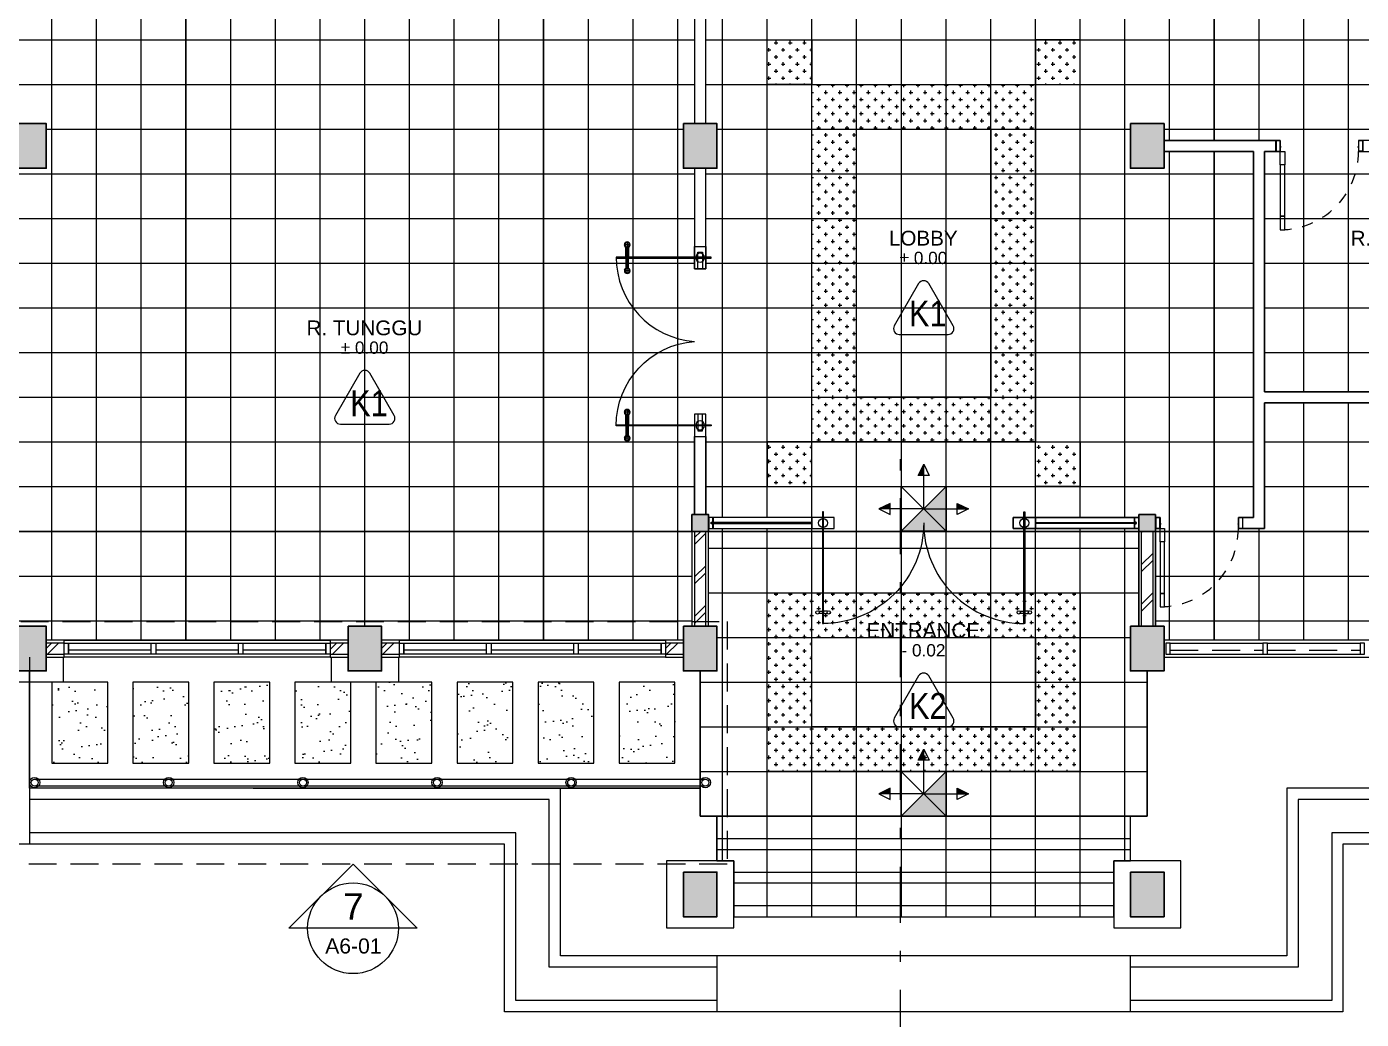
# Model space of a CAD drawing. Header units: millimetres. Extents: x -11 to 1625, y -267 to 180.
# Drawn here: x 1003.34 to 1015.28, y 128.69 to 137.58 of the extents above; entities that cross this region are included whole.
import ezdxf
from ezdxf.enums import TextEntityAlignment as Align

# ---------------------------------------------------------------- set-up
doc = ezdxf.new("R2010")
doc.units = ezdxf.units.MM
for name, pattern in [('DASHDOT', [1, 0.5, -0.25, 0, -0.25]), ('DASHED2', [0.375, 0.25, -0.125]), ('HIDDEN', [0.375, 0.25, -0.125])]:
    doc.linetypes.add(name, pattern=pattern)
for name, color, linetype, lineweight in [('ars', 11, 'Continuous', 5), ('ARS DIN', 31, 'Continuous', 5), ('dinding', 5, 'Continuous', 15), ('keramik', 73, 'Continuous', 5), ('KOLOM', 1, 'Continuous', 30), ('kus', 63, 'Continuous', 15), ('lan', 7, 'Continuous', 15), ('not', 7, 'Continuous', 20), ('PARTISI', 190, 'Continuous', 9), ('sol kol', 8, 'Continuous', 0), ('START POINT', 8, 'Continuous', 9), ('TEXT KETERANGAN', 7, 'Continuous', 9)]:
    doc.layers.add(name, color=color, linetype=linetype, lineweight=lineweight)
doc.layers.add('BESI', color=10, linetype='Continuous')
doc.styles.add('ISO', font='arial.ttf', dxfattribs={"width": 0.85})
doc.styles.add('S', font='SIMPLEX', dxfattribs={"width": 1.1})
doc.styles.get("Standard").update_dxf_attribs({"font": 'ARIALUNI.TTF'})
pattern_1 = [(45, (-0.5, 3e-14), (-0.176777, 0.176777), []), (45, (-0.4375, 3e-14), (-0.176777, 0.176777), [])]

# ---------------------------------------------------------------- blocks, each defined once
blk = doc.blocks.new('NOTASI RUANG')
at = {"layer": 'not'}
for height, p in [(0.26, (-0.011, 0.3)), (0.175, (-0.009, -0.017))]:
    blk.add_attdef('RUANG', text='', height=height, dxfattribs=at).set_placement(p, align=Align.MIDDLE_CENTER)
blk = doc.blocks.new('K1')
at = {"layer": 'KOLOM'}
blk.add_lwpolyline([(0.2, 0.15), (-0.2, 0.15), (-0.2, -0.15), (0.2, -0.15), (0.2, 0.15)], dxfattribs=at)
blk = doc.blocks.new('P 70')
at = {"linetype": 'HIDDEN', "ltscale": 0.3}
blk.add_lwpolyline([(-0.74, 0.1, -0.414214), (-0.04, 0.8, -1.303225)], format="xyb", dxfattribs=at)
for points in [[(-0.04, 0.8), (-0.08, 0.8), (-0.08, 0.68), (-0.04, 0.68)], [(-0.04, 0.68), (-0.08, 0.68), (-0.08, 0.22), (-0.04, 0.22)], [(-0.04, 0.1), (-0.08, 0.1), (-0.08, 0.22), (-0.04, 0.22)], [(-0.735, 0.06), (-0.74, 0.06), (-0.74, 0.061), (-0.74, 0.1), (-0.78, 0.1), (-0.78, 0), (-0.74, 0), (-0.74, 0.056), (-0.735, 0.058)], [(-0.742, 0.002), (-0.778, 0.002), (-0.778, 0.098), (-0.742, 0.098)], [(-0.045, 0.06), (-0.04, 0.06), (-0.04, 0.061), (-0.04, 0.1), (0, 0.1), (0, 0), (-0.04, 0), (-0.04, 0.056), (-0.045, 0.058)], [(-0.038, 0.002), (-0.002, 0.002), (-0.002, 0.098), (-0.038, 0.098)]]:
    blk.add_lwpolyline(points, close=True)
blk = doc.blocks.new('KP')
at = {"layer": 'KOLOM'}
blk.add_lwpolyline([(0.075, -0.075), (-0.075, -0.075), (-0.075, 0.075), (0.075, 0.075), (0.075, -0.075)], dxfattribs=at)
blk = doc.blocks.new('P1')
at = {"lineweight": 5}
h = blk.add_hatch(dxfattribs=at)
h.set_pattern_fill('ANSI31', color=256, scale=0.020282, angle=-315, style=0)
h.set_pattern_definition([(179.99999863, (-506.106483, 1417.280242), (6.07e-11, 0.0025352112676), [])])
h.paths.add_polyline_path([(-1.729, 0.805, -1), (-1.693, 0.77, -1)])
h.paths.add_polyline_path([(-1.724, 0.801, 1), (-1.697, 0.774, 1)], flags=16)
h = blk.add_hatch(dxfattribs=at)
h.set_pattern_fill('ANSI31', color=256, scale=0.020282, angle=-315, style=0)
h.set_pattern_definition([(270.00000137, (1414.9464214, -503.7726625), (0.0025352112676, 6.07e-11), [])])
h.paths.add_polyline_path([(-1.528, 0.605, 1), (-1.564, 0.641, 1)])
h.paths.add_polyline_path([(-1.532, 0.609, -1), (-1.56, 0.637, -1)], flags=16)
h = blk.add_hatch(dxfattribs=at)
h.set_pattern_fill('ANSI31', color=256, scale=0.020282, angle=-315, style=0)
h.set_pattern_definition([(179.99999863, (-505.0458133, 1416.2195722), (6.07e-11, 0.0025352112676), [])])
h.paths.add_polyline_path([(-0.668, -0.255, -1), (-0.632, -0.291, -1)])
h.paths.add_polyline_path([(-0.664, -0.259, 1), (-0.636, -0.287, 1)], flags=16)
h = blk.add_hatch(dxfattribs=at)
h.set_pattern_fill('ANSI31', color=256, scale=0.020282, angle=-315, style=0)
h.set_pattern_definition([(270.00000137, (1416.0070912, -504.8333323), (0.0025352112676, 6.07e-11), [])])
h.paths.add_polyline_path([(-0.468, -0.455, 1), (-0.504, -0.42, 1)])
h.paths.add_polyline_path([(-0.472, -0.451, -1), (-0.499, -0.424, -1)], flags=16)
for p, q in [((-1.724, 0.801), (-1.697, 0.774)), ((-1.686, 0.781), (-1.623, 0.718)), ((-1.553, 0.648), (-1.616, 0.711)), ((-1.532, 0.609), (-1.56, 0.637)), ((-0.664, -0.259), (-0.636, -0.287)), ((-0.625, -0.28), (-0.562, -0.343)), ((-0.492, -0.413), (-0.555, -0.35)), ((-0.472, -0.451), (-0.499, -0.424))]:
    blk.add_line(p, q, dxfattribs=at)
at = {"color": 9, "lineweight": 5}
for p, q in [((-1.641, 0.7), (-1.704, 0.763)), ((-1.634, 0.693), (-1.571, 0.63)), ((-0.58, -0.361), (-0.643, -0.298)), ((-0.573, -0.368), (-0.51, -0.431))]:
    blk.add_line(p, q, dxfattribs=at)
at = {"color": 8, "lineweight": 5}
for p, q in [((-1.64, 0.701), (-1.703, 0.763)), ((-1.639, 0.702), (-1.701, 0.764)), ((-1.636, 0.705), (-1.697, 0.766)), ((-1.631, 0.71), (-1.692, 0.771)), ((-1.633, 0.694), (-1.57, 0.631)), ((-1.632, 0.695), (-1.57, 0.633)), ((-1.629, 0.698), (-1.568, 0.637)), ((-1.624, 0.703), (-1.563, 0.642)), ((-0.58, -0.36), (-0.642, -0.297)), ((-0.578, -0.358), (-0.64, -0.296)), ((-0.575, -0.356), (-0.636, -0.294)), ((-0.57, -0.351), (-0.631, -0.29)), ((-0.563, -0.358), (-0.502, -0.419)), ((-0.572, -0.367), (-0.51, -0.43)), ((-0.571, -0.366), (-0.509, -0.428)), ((-0.568, -0.363), (-0.507, -0.424))]:
    blk.add_line(p, q, dxfattribs=at)
for points in [[(-1.1, 1.241), (-1.701, 0.64), (-1.694, 0.633), (-1.093, 1.234), (-1.1, 1.241)], [(-1.273, 1.202), (-1.202, 1.273), (-1.061, 1.132), (-1.132, 1.061), (-1.273, 1.202)], [(-0.032, 0.173), (-0.633, -0.428), (-0.64, -0.421), (-0.039, 0.18), (-0.032, 0.173)], [(-0.071, 0), (0, 0.071), (-0.142, 0.212), (-0.212, 0.142), (-0.071, 0)]]:
    blk.add_lwpolyline(points)
at = {"lineweight": 9}
for points in [[(-1.153, 1.181), (-1.181, 1.153), (-1.216, 1.188), (-1.188, 1.216)], [(-1.082, 1.11), (-1.11, 1.082), (-1.181, 1.153), (-1.153, 1.181)], [(-0.163, 0.191), (-0.191, 0.163), (-0.12, 0.092), (-0.092, 0.12)], [(-0.092, 0.12), (-0.12, 0.092), (-0.085, 0.057), (-0.057, 0.085)]]:
    blk.add_lwpolyline(points, close=True, dxfattribs=at)
at = {"lineweight": 5}
for points in [[(-1.697, 0.801), (-1.724, 0.774)], [(-1.532, 0.637), (-1.56, 0.609)], [(-0.636, -0.259), (-0.664, -0.287)], [(-0.472, -0.424), (-0.499, -0.451)]]:
    blk.add_lwpolyline(points, dxfattribs=at)
for points in [[(-1.701, 0.64, 0.396093), (-0.672, 0.601)], [(-0.633, -0.428, -0.396093), (-0.672, 0.601)]]:
    blk.add_lwpolyline(points, format="xyb")
for centre in [(-1.167, 1.167), (-0.106, 0.106)]:
    blk.add_circle(centre, 0.04)
for centre, radius in [((-1.711, 0.788), 0.0254), ((-1.711, 0.788), 0.0195), ((-1.546, 0.623), 0.0254), ((-1.546, 0.623), 0.0195), ((-0.65, -0.273), 0.0254), ((-0.65, -0.273), 0.0195), ((-0.486, -0.437), 0.0254), ((-0.486, -0.437), 0.0195)]:
    blk.add_circle(centre, radius, dxfattribs=at)
blk = doc.blocks.new('D1')
at = {"layer": 'ars'}
h = blk.add_hatch(dxfattribs=at)
h.set_pattern_fill('TEMBOK', color=256, scale=0.25)
h.set_pattern_definition(pattern_1)
h.paths.add_polyline_path([(-2.05, 4.3), (-2.05, 3.45), (-1.95, 3.45), (-1.95, 4.3)])
h = blk.add_hatch(dxfattribs=at)
h.set_pattern_fill('TEMBOK', color=256, scale=0.25)
h.set_pattern_definition(pattern_1)
h.paths.add_polyline_path([(2.05, 4.3), (2.05, 3.45), (1.95, 3.45), (1.95, 4.3)])
h = blk.add_hatch(dxfattribs=at)
h.set_pattern_fill('TEMBOK', color=256, scale=0.25)
h.set_pattern_definition([(45, (-12.11794, 1.675), (-0.176777, 0.176777), []), (45, (-12.05544, 1.675), (-0.176777, 0.176777), [])])
h.paths.add_polyline_path([(-7.69, 3.3), (-7.85, 3.3), (-7.85, 3.2), (-7.69, 3.2)])
h = blk.add_hatch(dxfattribs=at)
h.set_pattern_fill('TEMBOK', color=256, scale=0.25)
h.set_pattern_definition([(45, (-9.56794, 1.675), (-0.176777, 0.176777), []), (45, (-9.50544, 1.675), (-0.176777, 0.176777), [])])
h.paths.add_polyline_path([(-5.15, 3.3), (-5.31, 3.3), (-5.31, 3.2), (-5.15, 3.2)])
h = blk.add_hatch(dxfattribs=at)
h.set_pattern_fill('TEMBOK', color=256, scale=0.25)
h.set_pattern_definition([(45, (-9.11794, 1.675), (-0.176777, 0.176777), []), (45, (-9.05544, 1.675), (-0.176777, 0.176777), [])])
h.paths.add_polyline_path([(-4.69, 3.3), (-4.85, 3.3), (-4.85, 3.2), (-4.69, 3.2)])
h = blk.add_hatch(dxfattribs=at)
h.set_pattern_fill('TEMBOK', color=256, scale=0.25)
h.set_pattern_definition([(45, (-6.57794, 1.675), (-0.176777, 0.176777), []), (45, (-6.51544, 1.675), (-0.176777, 0.176777), [])])
h.paths.add_polyline_path([(-2.15, 3.3), (-2.31, 3.3), (-2.31, 3.2), (-2.15, 3.2)])
at = {"layer": 'ARS DIN'}
h = blk.add_hatch(dxfattribs=at)
h.set_pattern_fill('AR-SAND', color=256, scale=0.005, style=0)
h.set_pattern_definition([(37.5, (-7.8, 2.225), (-0.008, 0.2447066), [0, -0.19304, 0, -0.2159, 0, -0.206375]), (7.5, (-7.8, 2.225), (0.224762, 0.358413), [0, -0.10414, 0, -0.17399, 0, -0.066675]), (327.5, (-7.9562, 2.225), (0.395496, 0.0007186), [0, -0.0635, 0, -0.2286, 0, -0.29845]), (317.5, (-7.9562, 2.225), (0.381778, 0.111465), [0, -0.03175, 0, -0.14986, 0, -0.17145])])
h.paths.add_polyline_path([(-7.3, 2.95), (-7.8, 2.95), (-7.8, 2.225), (-7.3, 2.225)])
h.paths.add_polyline_path([(-6.575, 2.95), (-7.075, 2.95), (-7.075, 2.225), (-6.575, 2.225)])
h.paths.add_polyline_path([(-5.85, 2.95), (-6.35, 2.95), (-6.35, 2.225), (-5.85, 2.225)])
h.paths.add_polyline_path([(-5.125, 2.95), (-5.625, 2.95), (-5.625, 2.225), (-5.125, 2.225)])
h.paths.add_polyline_path([(-4.4, 2.95), (-4.9, 2.95), (-4.9, 2.225), (-4.4, 2.225)])
h.paths.add_polyline_path([(-3.675, 2.95), (-4.175, 2.95), (-4.175, 2.225), (-3.675, 2.225)])
h.paths.add_polyline_path([(-2.95, 2.95), (-3.45, 2.95), (-3.45, 2.225), (-2.95, 2.225)])
h.paths.add_polyline_path([(-2.225, 2.95), (-2.725, 2.95), (-2.725, 2.225), (-2.225, 2.225)])
at = {"layer": 'sol kol'}
for points in [[(-8.15, 7.95), (-8.15, 7.55), (-7.85, 7.55), (-7.85, 7.95)], [(-2.15, 7.95), (-2.15, 7.55), (-1.85, 7.55), (-1.85, 7.95)], [(1.85, 7.95), (1.85, 7.55), (2.15, 7.55), (2.15, 7.95)], [(-2.075, 4.45), (-1.925, 4.45), (-1.925, 4.3), (-2.075, 4.3)], [(2.075, 4.45), (1.925, 4.45), (1.925, 4.3), (2.075, 4.3)], [(-8.15, 3.45), (-8.15, 3.05), (-7.85, 3.05), (-7.85, 3.45)], [(-5.15, 3.45), (-5.15, 3.05), (-4.85, 3.05), (-4.85, 3.45)], [(-2.15, 3.45), (-2.15, 3.05), (-1.85, 3.05), (-1.85, 3.45)], [(1.85, 3.45), (1.85, 3.05), (2.15, 3.05), (2.15, 3.45)], [(-2.15, 1.25), (-2.15, 0.85), (-1.85, 0.85), (-1.85, 1.25)], [(1.85, 1.25), (1.85, 0.85), (2.15, 0.85), (2.15, 1.25)]]:
    blk.add_hatch(color=256, dxfattribs=at).paths.add_polyline_path(points)
for p, q in [((-2, 3.05), (-2, 1.75)), ((2, 1.75), (2, 3.05)), ((-3.25, 0.5), (-3.25, 2)), ((12.075, 2), (3.25, 2)), ((3.25, 2), (3.25, 0.5)), ((3.35, 1.9), (3.35, 0.4)), ((12.075, 1.9), (3.35, 1.9)), ((-2, 1.75), (2, 1.75)), ((12.075, 1.6), (3.65, 1.6)), ((3.65, 1.6), (3.65, 0.1)), ((-3.75, 1.5), (-12.75, 1.5)), ((-3.75, 0), (-3.75, 1.5)), ((13.75, 1.5), (3.75, 1.5)), ((3.75, 1.5), (3.75, 0)), ((3.25, 0.5), (-3.25, 0.5)), ((-1.85, 0.5), (-1.85, 0)), ((1.85, 0), (1.85, 0.5)), ((3.35, 0.4), (1.85, 0.4)), ((3.75, 0), (-3.75, 0)), ((3.65, 0.1), (1.85, 0.1))]:
    blk.add_line(p, q)
for points in [[(-2, 2), (-8, 2), (-8, 3.05)], [(-7.3, 2.95), (-7.8, 2.95), (-7.8, 2.225), (-7.3, 2.225), (-7.3, 2.95)], [(-6.575, 2.95), (-7.075, 2.95), (-7.075, 2.225), (-6.575, 2.225), (-6.575, 2.95)], [(-5.85, 2.95), (-6.35, 2.95), (-6.35, 2.225), (-5.85, 2.225), (-5.85, 2.95)], [(-5.125, 2.95), (-5.625, 2.95), (-5.625, 2.225), (-5.125, 2.225), (-5.125, 2.95)], [(-4.4, 2.95), (-4.9, 2.95), (-4.9, 2.225), (-4.4, 2.225), (-4.4, 2.95)], [(-3.675, 2.95), (-4.175, 2.95), (-4.175, 2.225), (-3.675, 2.225), (-3.675, 2.95)], [(-2.95, 2.95), (-3.45, 2.95), (-3.45, 2.225), (-2.95, 2.225), (-2.95, 2.95)], [(-2.225, 2.95), (-2.725, 2.95), (-2.725, 2.225), (-2.225, 2.225), (-2.225, 2.95)], [(-1.85, 0.4), (-3.35, 0.4), (-3.35, 1.9), (-8, 1.9)], [(-1.85, 0.1), (-3.65, 0.1), (-3.65, 1.6), (-8, 1.6)]]:
    blk.add_lwpolyline(points)
at = {"layer": 'ars'}
for points in [[(-2.05, 4.3), (-2.05, 3.45), (-1.95, 3.45), (-1.95, 4.3)], [(2.05, 4.3), (2.05, 3.45), (1.95, 3.45), (1.95, 4.3)], [(-7.69, 3.3), (-7.85, 3.3), (-7.85, 3.2), (-7.69, 3.2)], [(-5.15, 3.3), (-5.31, 3.3), (-5.31, 3.2), (-5.15, 3.2)], [(-4.69, 3.3), (-4.85, 3.3), (-4.85, 3.2), (-4.69, 3.2)], [(-2.15, 3.3), (-2.31, 3.3), (-2.31, 3.2), (-2.15, 3.2)]]:
    blk.add_lwpolyline(points, close=True, dxfattribs=at)
at = {"layer": 'BESI'}
for points in [[(-7.954, 2.082), (-1.954, 2.082)], [(-1.954, 2.02), (-7.954, 2.02)]]:
    blk.add_lwpolyline(points, dxfattribs=at)
for centre, radius in [((-7.954, 2.051), 0.0463), ((-7.954, 2.051), 0.0312), ((-6.754, 2.051), 0.0463), ((-6.754, 2.051), 0.0312), ((-5.554, 2.051), 0.0463), ((-5.554, 2.051), 0.0312), ((-4.354, 2.051), 0.0463), ((-4.354, 2.051), 0.0312), ((-3.154, 2.051), 0.0463), ((-3.154, 2.051), 0.0312), ((-1.954, 2.051), 0.0463), ((-1.954, 2.051), 0.0312)]:
    blk.add_circle(centre, radius, dxfattribs=at)
at = {"layer": 'dinding'}
for points in [[(-2.075, 4.3), (-2.075, 3.45), (-1.925, 3.45), (-1.925, 4.3)], [(2.075, 4.3), (2.075, 3.45), (1.925, 3.45), (1.925, 4.3)], [(-7.69, 3.325), (-7.85, 3.325), (-7.85, 3.175), (-7.69, 3.175)], [(-5.15, 3.325), (-5.31, 3.325), (-5.31, 3.175), (-5.15, 3.175)], [(-4.69, 3.325), (-4.85, 3.325), (-4.85, 3.175), (-4.69, 3.175)], [(-2.15, 3.325), (-2.31, 3.325), (-2.31, 3.175), (-2.15, 3.175)]]:
    blk.add_lwpolyline(points, close=True, dxfattribs=at)
at = {"layer": 'kus'}
for p, q in [((-6.91, 3.235), (-7.65, 3.235)), ((-6.13, 3.235), (-6.87, 3.235)), ((-5.35, 3.235), (-6.09, 3.235)), ((-3.91, 3.235), (-4.65, 3.235)), ((-3.13, 3.235), (-3.87, 3.235)), ((-2.35, 3.235), (-3.09, 3.235)), ((2.205, 3.3), (3.035, 3.3)), ((3.075, 3.3), (3.905, 3.3)), ((2.205, 3.2), (3.035, 3.2)), ((3.075, 3.2), (3.905, 3.2))]:
    blk.add_line(p, q, dxfattribs=at)
at = {"layer": 'kus', "linetype": 'HIDDEN'}
for p, q in [((2.205, 3.235), (3.035, 3.235)), ((3.075, 3.235), (3.905, 3.235))]:
    blk.add_line(p, q, dxfattribs=at)
at = {"layer": 'kus'}
for points in [[(-1.925, 4.365), (-1.925, 4.325), (-1.885, 4.325), (-1.885, 4.37), (-1.886, 4.37), (-1.886, 4.372), (-1.888, 4.372), (-1.89, 4.37), (-1.9, 4.37), (-1.9, 4.381), (-1.89, 4.381), (-1.888, 4.378), (-1.886, 4.378), (-1.886, 4.381), (-1.885, 4.381), (-1.885, 4.425), (-1.925, 4.425), (-1.925, 4.369), (-1.925, 4.367), (-1.925, 4.365), (-1.925, 4.365)], [(-1, 4.425), (-1, 4.325), (-0.8, 4.325), (-0.8, 4.425), (-1, 4.425)], [(1, 4.425), (1, 4.325), (0.8, 4.325), (0.8, 4.425), (1, 4.425)], [(1.925, 4.365), (1.925, 4.325), (1.885, 4.325), (1.885, 4.37), (1.886, 4.37), (1.886, 4.372), (1.888, 4.372), (1.89, 4.37), (1.9, 4.37), (1.9, 4.381), (1.89, 4.381), (1.888, 4.378), (1.886, 4.378), (1.886, 4.381), (1.885, 4.381), (1.885, 4.425), (1.925, 4.425), (1.925, 4.369), (1.925, 4.367), (1.925, 4.365), (1.925, 4.365)], [(-0.939, 3.585), (-0.905, 3.585), (-0.905, 3.565), (-0.939, 3.565)], [(-0.861, 3.585), (-0.895, 3.585), (-0.895, 3.565), (-0.861, 3.565)], [(0.861, 3.585), (0.895, 3.585), (0.895, 3.565), (0.861, 3.565)], [(0.939, 3.585), (0.905, 3.585), (0.905, 3.565), (0.939, 3.565)]]:
    blk.add_lwpolyline(points, dxfattribs=at)
for points in [[(-1.887, 4.423), (-1.923, 4.423), (-1.923, 4.327), (-1.887, 4.327), (-1.887, 4.368), (-1.902, 4.368), (-1.902, 4.383), (-1.887, 4.383)], [(-1, 4.425), (-1.885, 4.425), (-1.885, 4.325), (-1, 4.325)], [(-0.895, 4.475), (-0.905, 4.475), (-0.905, 3.475), (-0.895, 3.475)], [(0.895, 4.475), (0.905, 4.475), (0.905, 3.475), (0.895, 3.475)], [(1, 4.425), (1.885, 4.425), (1.885, 4.325), (1, 4.325)], [(1.887, 4.423), (1.923, 4.423), (1.923, 4.327), (1.887, 4.327), (1.887, 4.368), (1.902, 4.368), (1.902, 4.383), (1.887, 4.383)], [(-1.9, 4.38), (-1.9, 4.37), (-1, 4.37), (-1, 4.38)], [(1.9, 4.38), (1.9, 4.37), (1, 4.37), (1, 4.38)], [(-7.65, 3.2), (-7.69, 3.2), (-7.69, 3.3), (-7.65, 3.3)], [(-7.65, 3.3), (-5.35, 3.3), (-5.35, 3.2), (-7.65, 3.2)], [(-6.87, 3.2), (-6.91, 3.2), (-6.91, 3.3), (-6.87, 3.3)], [(-6.09, 3.2), (-6.13, 3.2), (-6.13, 3.3), (-6.09, 3.3)], [(-5.31, 3.2), (-5.35, 3.2), (-5.35, 3.3), (-5.31, 3.3)], [(-4.65, 3.2), (-4.69, 3.2), (-4.69, 3.3), (-4.65, 3.3)], [(-4.65, 3.3), (-2.35, 3.3), (-2.35, 3.2), (-4.65, 3.2)], [(-3.87, 3.2), (-3.91, 3.2), (-3.91, 3.3), (-3.87, 3.3)], [(-3.09, 3.2), (-3.13, 3.2), (-3.13, 3.3), (-3.09, 3.3)], [(-2.31, 3.2), (-2.35, 3.2), (-2.35, 3.3), (-2.31, 3.3)], [(2.165, 3.2), (2.205, 3.2), (2.205, 3.3), (2.165, 3.3)], [(3.035, 3.2), (3.075, 3.2), (3.075, 3.3), (3.035, 3.3)], [(3.905, 3.2), (3.945, 3.2), (3.945, 3.3), (3.905, 3.3)]]:
    blk.add_lwpolyline(points, close=True, dxfattribs=at)
for points in [[(0, 4.375, -0.414214), (-0.9, 3.475)], [(0, 4.375, 0.414214), (0.9, 3.475)]]:
    blk.add_lwpolyline(points, format="xyb", dxfattribs=at)
for centre, radius in [((-0.9, 4.375), 0.04), ((0.9, 4.375), 0.04), ((-0.95, 3.575), 0.015), ((-0.85, 3.575), 0.015), ((0.85, 3.575), 0.015), ((0.95, 3.575), 0.015)]:
    blk.add_circle(centre, radius, dxfattribs=at)
at = {"layer": 'lan'}
for p, q in [((1.925, 4.3), (-1.925, 4.3)), ((-8, 3.175), (-8, 1.5)), ((-7.7, 3.175), (-7.7, 2.95)), ((-5.3, 3.175), (-5.3, 2.95)), ((-4.7, 3.175), (-4.7, 2.95)), ((-7.7, 2.95), (-8.3, 2.95)), ((-4.7, 2.95), (-5.3, 2.95)), ((-6, 2), (-2, 2)), ((-1.85, 1.35), (-1.85, 1.75)), ((1.85, 1.35), (1.85, 1.75)), ((1.85, 1.45), (-1.85, 1.45)), ((1.7, 1.15), (-1.7, 1.15)), ((-1.7, 0.85), (1.7, 0.85))]:
    blk.add_line(p, q, dxfattribs=at)
for points in [[(-7.69, 3.325), (-5.31, 3.325), (-5.31, 3.175), (-7.69, 3.175)], [(-4.69, 3.325), (-2.31, 3.325), (-2.31, 3.175), (-4.69, 3.175)], [(5.685, 3.325), (2.15, 3.325), (2.15, 3.175), (5.685, 3.175)], [(-2.3, 0.75), (-1.7, 0.75), (-1.7, 1.35), (-2.3, 1.35)], [(1.7, 0.75), (2.3, 0.75), (2.3, 1.35), (1.7, 1.35)]]:
    blk.add_lwpolyline(points, close=True, dxfattribs=at)
at = {"layer": 'PARTISI'}
for points in [[(-2.05, 7.95), (-1.95, 7.95), (-1.95, 9.55), (-2.05, 9.55)], [(5.95, 7.55), (6.05, 7.55), (6.05, 3.45), (5.95, 3.45), (5.95, 5.45), (3.05, 5.45), (3.05, 4.325), (2.855, 4.325), (2.855, 4.425), (2.95, 4.425), (2.95, 7.7), (2.15, 7.7), (2.15, 7.8), (2.95, 7.8), (3.15, 7.8), (3.15, 7.7), (3.05, 7.7), (3.05, 5.55), (5.95, 5.55)], [(-2.05, 6.85), (-1.95, 6.85), (-1.95, 7.55), (-2.05, 7.55)], [(-2.05, 5.15), (-1.95, 5.15), (-1.95, 4.45), (-2.05, 4.45)]]:
    blk.add_lwpolyline(points, close=True, dxfattribs=at)
at = {"layer": 'KOLOM'}
for name, p, rotation in [('K1', (-8, 7.75), 90), ('K1', (-2, 7.75), 90), ('K1', (2, 7.75), 90), ('KP', (-2, 4.375), 180), ('K1', (-8, 3.25), 90), ('K1', (-5, 3.25), 90), ('K1', (-2, 3.25), 90), ('K1', (2, 3.25), 90), ('K1', (-2, 1.05), 90), ('K1', (2, 1.05), 90)]:
    blk.add_blockref(name, p, dxfattribs=dict(at, rotation=rotation))
at = {"layer": 'KOLOM', "xscale": -1, "rotation": 180}
blk.add_blockref('KP', (2, 4.375), dxfattribs=at)
at = {"layer": 'kus', "rotation": 180}
for p in [(3.15, 7.8), (2.075, 4.425)]:
    blk.add_blockref('P 70', p, dxfattribs=at)
at = {"layer": 'kus', "xscale": -1, "rotation": 225.0000000000616}
blk.add_blockref('P1', (-2, 6.9), dxfattribs=at)
blk = doc.blocks.new('STARTGO')
at = {"layer": 'START POINT'}
for points in [[(282.675, 121.456), (282.725, 121.456), (282.725, 121.556)], [(282.425, 121.206), (282.425, 121.156), (282.325, 121.156)], [(283.025, 121.206), (283.025, 121.156), (283.125, 121.156)]]:
    blk.add_hatch(color=256, dxfattribs=at).paths.add_polyline_path(points)
h = blk.add_hatch(color=256, dxfattribs=at)
h.paths.add_polyline_path([(282.925, 120.956), (282.725, 121.156), (282.525, 120.956)])
h.paths.add_polyline_path([(282.925, 121.356), (282.725, 121.156), (282.925, 120.956)])
for p, q in [((282.725, 121.156), (282.725, 121.556)), ((282.925, 120.956), (282.525, 121.356)), ((282.525, 120.956), (282.925, 121.356)), ((282.725, 121.156), (282.325, 121.156)), ((282.725, 121.156), (283.125, 121.156))]:
    blk.add_line(p, q, dxfattribs=at)
for points in [[(282.775, 121.456), (282.675, 121.456), (282.725, 121.556), (282.775, 121.456)], [(282.425, 121.106), (282.425, 121.206), (282.325, 121.156), (282.425, 121.106)], [(283.025, 121.106), (283.025, 121.206), (283.125, 121.156), (283.025, 121.106)]]:
    blk.add_lwpolyline(points, dxfattribs=at)
blk.add_lwpolyline([(282.925, 120.956), (282.525, 120.956), (282.525, 121.356), (282.925, 121.356)], close=True, dxfattribs=at)
blk = doc.blocks.new('KR1')
at = {"layer": 'TEXT KETERANGAN', "color": 2}
blk.add_lwpolyline([(-0.087, 0.873), (-0.504, 0.15, 0.57735), (-0.418, 0), (0.418, 0, 0.57735), (0.504, 0.15), (0.087, 0.873, 0.57735)], format="xyb", close=True, dxfattribs=at)
at = {"layer": 'TEXT KETERANGAN', "color": 6, "style": 'ISO', "width": 0.85}
blk.add_text('K1', height=0.444, dxfattribs=at).set_placement((-0.252, 0.137))
blk = doc.blocks.new('KR2')
at = {"layer": 'TEXT KETERANGAN', "color": 2}
blk.add_lwpolyline([(-0.087, 0.873), (-0.504, 0.15, 0.57735), (-0.418, 0), (0.418, 0, 0.57735), (0.504, 0.15), (0.087, 0.873, 0.57735)], format="xyb", close=True, dxfattribs=at)
at = {"layer": 'TEXT KETERANGAN', "color": 6, "style": 'ISO', "width": 0.85}
blk.add_text('K2', height=0.444, dxfattribs=at).set_placement((-0.252, 0.137))
blk = doc.blocks.new('Npa')
for p, q in [((-0.849, 0), (0, 0.849)), ((0.849, 0), (0, 0.849)), ((0.849, 0), (-0.849, 0))]:
    blk.add_line(p, q)
blk.add_circle((0, 0), 0.6)
at = {"color": 5, "style": 'S', "width": 0.75, "flags": 4}
blk.add_attdef('NO', text='', height=0.3, dxfattribs=at).set_placement((0.005, 0.113), align=Align.CENTER)
at = {"style": 'S', "width": 0.75, "flags": 4}
blk.add_attdef('NOLBR', text='', height=0.2, dxfattribs=at).set_placement((0.005, -0.334), align=Align.CENTER)

msp = doc.modelspace()

# ---------------------------------------------------------------- hatches: boundary and pattern name
at = {"layer": 'keramik'}
h = msp.add_hatch(dxfattribs=at)
h.set_pattern_fill('_USER', color=256, scale=0.4, style=0, double=1, pattern_type=0)
h.set_pattern_definition([(0, (1011.56956, 133.06067), (0, 0.4), []), (90, (1011.56956, 133.06067), (-0.4, 2e-17), [])])
h.paths.add_polyline_path([(1000.519557, 132.210667), (1000.444557, 132.210667), (1000.444557, 136.310667), (1000.519557, 136.310667), (1000.519557, 136.710667), (1000.419557, 136.710667), (1000.419557, 136.750667), (1000.363063, 136.750667), (1000.3613042, 136.7555553), (1000.359557, 136.7555553), (1000.359557, 136.750667), (1000.319557, 136.750667), (1000.319557, 136.710667), (1000.294557, 136.710667), (1000.294557, 137.590667), (1000.319557, 137.590667), (1000.319557, 137.550667), (1000.359555, 137.550667), (1000.359557, 137.5457787), (1000.3613042, 137.5457787), (1000.363063, 137.550667), (1000.419557, 137.550667), (1000.419557, 137.590667), (1000.444557, 137.590667), (1000.444557, 137.960667), (1002.479557, 137.960667), (1002.479557, 138.000667), (1002.4844453, 138.000667), (1002.4844453, 138.0024143), (1002.479557, 138.004173), (1002.479557, 138.060667), (1000.444557, 138.060667), (1000.444557, 138.310667), (1000.519557, 138.310667), (1000.519557, 138.710667), (1000.444557, 138.710667), (1000.444557, 140.4631202), (1003.319557, 140.4631202), (1003.319557, 138.710667), (1003.219557, 138.710667), (1003.219557, 138.060667), (1003.179557, 138.060667), (1003.179557, 138.004173), (1003.1746687, 138.0024143), (1003.1746687, 138.000667), (1003.179557, 138.000667), (1003.179557, 137.960667), (1003.319557, 137.960667), (1003.319557, 138.310667), (1003.519557, 138.310667), (1003.519557, 138.710667), (1003.419557, 138.710667), (1003.419557, 140.460667), (1007.129557, 140.460667), (1007.129557, 140.500667), (1007.1344453, 140.500667), (1007.1344453, 140.5024143), (1007.129557, 140.504173), (1007.129557, 140.560667), (1003.419557, 140.560667), (1003.419557, 140.600667), (1003.363063, 140.600667), (1003.3613042, 140.6055553), (1003.359557, 140.6055553), (1003.359557, 140.600667), (1003.319557, 140.600667), (1003.319557, 140.560667), (1000.444557, 140.560667), (1000.444557, 142.810667), (1000.519557, 142.810667), (1000.519557, 142.935667), (1003.219557, 142.935667), (1003.219557, 142.810667), (1003.319557, 142.810667), (1003.319557, 141.300667), (1003.359557, 141.300667), (1003.359557, 141.2957787), (1003.3613042, 141.2957787), (1003.363063, 141.300667), (1003.419557, 141.300667), (1003.419557, 142.810667), (1003.519557, 142.810667), (1003.519557, 142.935667), (1006.219557, 142.935667), (1006.219557, 142.810667), (1006.519557, 142.810667), (1006.519557, 142.935667), (1009.219557, 142.935667), (1009.219557, 142.810667), (1009.294557, 142.810667), (1009.294557, 140.585667), (1009.294557, 140.560667), (1009.254557, 140.560667), (1009.254557, 140.504173), (1009.2496687, 140.5024143), (1009.2496687, 140.500667), (1009.254557, 140.500667), (1009.254557, 140.460667), (1009.294557, 140.460667), (1009.294557, 138.710667), (1009.219557, 138.710667), (1009.219557, 138.310667), (1009.319557, 138.310667), (1009.319557, 136.710667), (1009.219557, 136.710667), (1009.219557, 136.310667), (1009.319557, 136.310667), (1009.319557, 135.410667), (1009.419557, 135.410667), (1009.419557, 136.310667), (1009.519557, 136.310667), (1009.519557, 136.710667), (1009.419557, 136.710667), (1009.419557, 138.310667), (1009.519557, 138.310667), (1009.519557, 138.110667), (1011.294557, 138.110667), (1011.294557, 138.435667), (1013.219557, 138.435667), (1013.219557, 138.310667), (1013.519557, 138.310667), (1013.519557, 138.710667), (1013.444557, 138.710667), (1013.444557, 139.730667), (1014.243491, 139.730667), (1014.2899807, 139.6841773), (1014.3076584, 139.7018549), (1014.3359426, 139.6735707), (1014.3758899, 139.7135179), (1014.3805901, 139.711305), (1014.3818256, 139.7125405), (1014.378369, 139.7159971), (1014.4066533, 139.7442814), (1014.378369, 139.7725656), (1014.3960467, 139.7902433), (1014.94759, 139.2387), (1014.9299123, 139.2210223), (1014.901628, 139.2493066), (1014.8733438, 139.2210223), (1014.8698872, 139.2244789), (1014.8686517, 139.2232434), (1014.8708646, 139.2185432), (1014.8309174, 139.1785959), (1014.8592016, 139.1503117), (1014.841524, 139.132634), (1014.894557, 139.079601), (1014.894557, 138.435667), (1016.044557, 138.435667), (1016.044557, 139.035667), (1016.514557, 139.035667), (1016.514557, 139.060667), (1016.554557, 139.060667), (1016.554557, 139.1171609), (1016.5594453, 139.1189197), (1016.5594453, 139.120667), (1016.554557, 139.120667), (1016.554557, 139.160667), (1016.514557, 139.160667), (1016.514557, 139.185667), (1017.294557, 139.185667), (1017.294557, 139.160667), (1017.254557, 139.160667), (1017.254557, 139.120667), (1017.2496687, 139.120667), (1017.2496687, 139.1189197), (1017.254557, 139.1171609), (1017.254557, 139.060667), (1017.294557, 139.060667), (1017.294557, 138.710667), (1017.219557, 138.710667), (1017.219557, 138.310667), (1017.519557, 138.310667), (1017.519557, 138.435667), (1020.219557, 138.435667), (1020.219557, 138.310667), (1020.519557, 138.310667), (1020.519557, 138.435667), (1023.219557, 138.435667), (1023.219557, 138.310667), (1023.294557, 138.310667), (1023.294557, 137.950667), (1023.319557, 137.950667), (1023.319557, 137.910667), (1023.3760509, 137.910667), (1023.3778097, 137.9057787), (1023.379557, 137.9057787), (1023.379557, 137.910667), (1023.419557, 137.910667), (1023.419557, 137.950667), (1023.444557, 137.950667), (1023.444557, 137.070667), (1023.419557, 137.070667), (1023.419557, 137.110667), (1023.379557, 137.110667), (1023.379557, 137.1155553), (1023.3778097, 137.1155553), (1023.3760509, 137.110667), (1023.319557, 137.110667), (1023.319557, 137.070667), (1023.294557, 137.070667), (1023.294557, 136.710667), (1023.219557, 136.710667), (1023.219557, 136.560667), (1020.519557, 136.560667), (1020.519557, 136.710667), (1020.219557, 136.710667), (1020.219557, 136.560667), (1018.259557, 136.560667), (1018.259557, 136.504173), (1018.2546687, 136.5024143), (1018.2546687, 136.500667), (1018.259557, 136.500667), (1018.259557, 136.460667), (1020.219557, 136.460667), (1020.219557, 136.310667), (1020.519557, 136.310667), (1020.519557, 136.460667), (1023.219557, 136.460667), (1023.219557, 136.310667), (1023.294557, 136.310667), (1023.294557, 132.210667), (1023.219557, 132.210667), (1023.219557, 132.085667), (1020.519557, 132.085667), (1020.519557, 132.210667), (1020.219557, 132.210667), (1020.219557, 132.085667), (1017.519557, 132.085667), (1017.519557, 132.210667), (1017.419557, 132.210667), (1017.419557, 136.310667), (1017.519557, 136.310667), (1017.519557, 136.460667), (1017.559557, 136.460667), (1017.559557, 136.500667), (1017.5644453, 136.500667), (1017.5644453, 136.5024143), (1017.559557, 136.504173), (1017.559557, 136.560667), (1017.519557, 136.560667), (1017.519557, 136.710667), (1017.219557, 136.710667), (1017.219557, 136.560667), (1015.259557, 136.560667), (1015.259557, 136.504173), (1015.2546687, 136.5024143), (1015.2546687, 136.500667), (1015.259557, 136.500667), (1015.259557, 136.460667), (1017.219557, 136.460667), (1017.219557, 136.310667), (1017.319557, 136.310667), (1017.319557, 134.310667), (1014.419557, 134.310667), (1014.419557, 136.460667), (1014.559557, 136.460667), (1014.559557, 136.500667), (1014.5644453, 136.500667), (1014.5644453, 136.5024143), (1014.559557, 136.504173), (1014.559557, 136.560667), (1013.519557, 136.560667), (1013.519557, 136.710667), (1013.219557, 136.710667), (1013.219557, 136.310667), (1013.519557, 136.310667), (1013.519557, 136.460667), (1014.319557, 136.460667), (1014.319557, 133.185667), (1014.184557, 133.185667), (1014.184557, 133.129173), (1014.1796687, 133.1274143), (1014.1796687, 133.125667), (1014.184557, 133.125667), (1014.184557, 133.085667), (1014.419557, 133.085667), (1014.419557, 134.210667), (1017.319557, 134.210667), (1017.319557, 132.210667), (1017.219557, 132.210667), (1017.219557, 132.085667), (1013.519557, 132.085667), (1013.519557, 132.210667), (1013.444557, 132.210667), (1013.444557, 133.085667), (1013.484557, 133.085667), (1013.484557, 133.125667), (1013.4894453, 133.125667), (1013.4894453, 133.1274143), (1013.484557, 133.129173), (1013.484557, 133.185667), (1013.444557, 133.185667), (1013.444557, 133.210667), (1013.294557, 133.210667), (1013.294557, 133.185667), (1012.169557, 133.185667), (1012.169557, 133.085667), (1013.294557, 133.085667), (1013.294557, 133.060667), (1009.444557, 133.060667), (1009.444557, 133.085667), (1010.569557, 133.085667), (1010.569557, 133.185667), (1009.444557, 133.185667), (1009.444557, 133.210667), (1009.419557, 133.210667), (1009.419557, 134.110667), (1009.319557, 134.110667), (1009.319557, 133.210667), (1009.294557, 133.210667), (1009.294557, 132.210667), (1009.219557, 132.210667), (1009.219557, 132.085667), (1006.519557, 132.085667), (1006.519557, 132.210667), (1006.219557, 132.210667), (1006.219557, 132.085667), (1003.519557, 132.085667), (1003.519557, 132.210667), (1003.219557, 132.210667), (1003.219557, 132.085667), (1000.519557, 132.085667)])
h.paths.add_polyline_path([(1003.219557, 136.710667), (1003.519557, 136.710667), (1003.519557, 136.310667), (1003.219557, 136.310667)], flags=16)
h = msp.add_hatch(dxfattribs=at)
h.set_pattern_fill('CROSS', color=51, scale=0.01, style=0, double=1)
h.set_pattern_definition([(0, (1009.96956, 184.48804), (0.0635, 0.0635), [0.03175, -0.09525]), (90, (1009.98543, 184.47217), (-0.0635, 0.0635), [0.03175, -0.09525])])
h.paths.add_polyline_path([(1012.369557, 137.060667), (1010.369557, 137.060667), (1010.369557, 133.860667), (1012.369557, 133.860667)])
h.paths.add_polyline_path([(1011.969557, 134.260667), (1010.769557, 134.260667), (1010.769557, 136.660667), (1011.969557, 136.660667)], flags=16)
h.paths.add_polyline_path([(1012.769557, 137.060667), (1012.769557, 137.460667), (1012.369557, 137.460667), (1012.369557, 137.060667)])
h.paths.add_polyline_path([(1010.369557, 133.860667), (1009.969557, 133.860667), (1009.969557, 133.460667), (1010.369557, 133.460667)])
h.paths.add_polyline_path([(1012.369557, 133.860667), (1012.369557, 133.460667), (1012.769557, 133.460667), (1012.769557, 133.860667)])
h.paths.add_polyline_path([(1010.369557, 137.460667), (1009.969557, 137.460667), (1009.969557, 137.060667), (1010.369557, 137.060667)])
h = msp.add_hatch(dxfattribs=at)
h.set_pattern_fill('_USER', color=256, scale=0.4, style=0, double=1, pattern_type=0)
h.set_pattern_definition([(0, (1011.56956, 130.51067), (0, 0.4), []), (90, (1011.56956, 130.51067), (-0.4, 2e-17), [])])
h.paths.add_polyline_path([(1009.369557, 130.510667), (1009.369557, 131.810667), (1009.519557, 131.810667), (1009.519557, 132.210667), (1009.444557, 132.210667), (1009.444557, 133.060667), (1013.294557, 133.060667), (1013.294557, 132.210667), (1013.219557, 132.210667), (1013.219557, 131.810667), (1013.369557, 131.810667), (1013.369557, 130.510667)])
h = msp.add_hatch(dxfattribs=at)
h.set_pattern_fill('CROSS', color=51, scale=0.01, style=0, double=1)
h.set_pattern_definition([(0, (1009.96956, 130.91067), (0.0635, 0.0635), [0.03175, -0.09525]), (90, (1009.98543, 130.89479), (-0.0635, 0.0635), [0.03175, -0.09525])])
h.paths.add_polyline_path([(1009.969557, 132.510667), (1009.969557, 130.910667), (1012.769557, 130.910667), (1012.769557, 132.510667)])
h.paths.add_polyline_path([(1010.369557, 131.310667), (1012.369557, 131.310667), (1012.369557, 132.110667), (1010.369557, 132.110667)], flags=16)
h = msp.add_hatch(dxfattribs=at)
h.set_pattern_fill('_USER', color=2, scale=0.3, style=0, pattern_type=0)
h.set_pattern_definition([(0, (1013.06956, 129.71067), (0, 0.3), [])])
h.paths.add_polyline_path([(1009.519557, 130.510667), (1009.519557, 130.110667), (1009.669557, 130.110667), (1009.669557, 129.610667), (1013.069557, 129.610667), (1013.069557, 130.110667), (1013.219557, 130.110667), (1013.219557, 130.510667)])
h = msp.add_hatch(dxfattribs=at)
h.set_pattern_fill('_USER', color=2, scale=0.4, angle=90, style=0, pattern_type=0)
h.set_pattern_definition([(90, (1011.56956, 130.51067), (-0.4, 2e-17), [])])
h.paths.add_polyline_path([(1009.519557, 130.510667), (1009.519557, 130.110667), (1009.669557, 130.110667), (1009.669557, 129.610667), (1013.069557, 129.610667), (1013.069557, 130.110667), (1013.219557, 130.110667), (1013.219557, 130.510667)])

# ---------------------------------------------------------------- linework, layer by layer
at = {"linetype": 'DASHED2'}
msp.add_lwpolyline([(1002.9159628, 132.2535493), (1009.6122708, 132.2535493), (1009.6122708, 130.0817014), (1002.9159628, 130.0817014)], close=True, dxfattribs=at)
at = {"layer": 'keramik'}
for p, q in [((1007.169557, 132.085667), (1007.169557, 142.935667)), ((1007.569557, 132.085667), (1007.569557, 142.935667)), ((1007.969557, 132.085667), (1007.969557, 142.935667)), ((1008.369557, 132.085667), (1008.369557, 142.935667)), ((1008.769557, 132.085667), (1008.769557, 142.935667)), ((1009.169557, 132.085667), (1009.169557, 142.935667)), ((1003.569557, 132.085667), (1003.569557, 140.460667)), ((1003.969557, 132.085667), (1003.969557, 140.460667)), ((1004.369557, 132.085667), (1004.369557, 140.460667)), ((1004.769557, 132.085667), (1004.769557, 140.460667)), ((1005.169557, 132.085667), (1005.169557, 140.460667)), ((1005.569557, 132.085667), (1005.569557, 140.460667)), ((1005.969557, 132.085667), (1005.969557, 140.460667)), ((1006.369557, 132.210667), (1006.369557, 140.460667)), ((1006.769557, 132.085667), (1006.769557, 140.460667)), ((1013.569557, 136.560667), (1013.569557, 139.730667)), ((1013.969557, 136.560667), (1013.969557, 139.730667)), ((1014.369557, 136.560667), (1014.369557, 139.707185)), ((1014.769557, 134.310667), (1014.769557, 139.416733)), ((1011.569557, 133.060667), (1011.569557, 138.435667)), ((1011.969557, 133.060667), (1011.969557, 138.435667)), ((1012.369557, 133.185667), (1012.369557, 138.435667)), ((1012.769557, 133.185667), (1012.769557, 138.435667)), ((1013.169557, 133.185667), (1013.169557, 138.435667)), ((1015.169557, 134.310667), (1015.169557, 138.435667)), ((1009.569557, 133.185667), (1009.569557, 138.110667)), ((1009.969557, 133.185667), (1009.969557, 138.110667)), ((1010.369557, 133.185667), (1010.369557, 138.110667)), ((1010.769557, 133.060667), (1010.769557, 138.110667)), ((1011.169557, 133.060667), (1011.169557, 138.110667)), ((1000.294557, 137.460667), (1009.319557, 137.460667)), ((1009.419557, 137.460667), (1023.444557, 137.460667)), ((1000.294557, 137.060667), (1009.319557, 137.060667)), ((1009.419557, 137.060667), (1023.294557, 137.060667)), ((1003.519557, 136.660667), (1009.219557, 136.660667)), ((1009.519557, 136.660667), (1013.219557, 136.660667)), ((1013.519557, 136.660667), (1017.219557, 136.660667)), ((1013.569557, 132.085667), (1013.569557, 136.460667)), ((1013.969557, 132.085667), (1013.969557, 136.460667)), ((1000.444557, 136.260667), (1009.319557, 136.260667)), ((1009.419557, 136.260667), (1014.319557, 136.260667)), ((1014.419557, 136.260667), (1017.319557, 136.260667)), ((1000.444557, 135.860667), (1009.319557, 135.860667)), ((1009.419557, 135.860667), (1014.319557, 135.860667)), ((1014.419557, 135.860667), (1017.319557, 135.860667)), ((1000.444557, 135.460667), (1009.319557, 135.460667)), ((1009.419557, 135.460667), (1014.319557, 135.460667)), ((1014.419557, 135.460667), (1017.319557, 135.460667)), ((1000.444557, 135.060667), (1014.319557, 135.060667)), ((1014.419557, 135.060667), (1017.319557, 135.060667)), ((1000.444557, 134.660667), (1014.319557, 134.660667)), ((1014.419557, 134.660667), (1017.319557, 134.660667)), ((1000.444557, 134.260667), (1014.319557, 134.260667)), ((1014.769557, 132.085667), (1014.769557, 134.210667)), ((1015.169557, 132.085667), (1015.169557, 134.210667)), ((1000.444557, 133.860667), (1009.319557, 133.860667)), ((1009.419557, 133.860667), (1014.319557, 133.860667)), ((1014.419557, 133.860667), (1017.319557, 133.860667)), ((1000.444557, 133.460667), (1009.319557, 133.460667)), ((1009.419557, 133.460667), (1014.319557, 133.460667)), ((1009.969557, 133.460667), (1009.969557, 133.485667)), ((1010.369557, 133.460667), (1010.369557, 133.485667)), ((1012.369557, 133.460667), (1012.369557, 133.485667)), ((1012.769557, 133.460667), (1012.769557, 133.485667)), ((1014.419557, 133.460667), (1017.319557, 133.460667)), ((1000.444557, 133.060667), (1009.294557, 133.060667)), ((1009.569557, 133.060667), (1009.569557, 133.085667)), ((1009.569557, 130.510667), (1009.569557, 133.060667)), ((1009.969557, 130.510667), (1009.969557, 133.060667)), ((1010.369557, 130.510667), (1010.369557, 133.060667)), ((1010.769557, 130.510667), (1010.769557, 133.060667)), ((1011.169557, 130.510667), (1011.169557, 133.060667)), ((1011.569557, 130.510667), (1011.569557, 133.060667)), ((1011.969557, 130.510667), (1011.969557, 133.060667)), ((1012.369557, 130.510667), (1012.369557, 133.060667)), ((1012.769557, 130.510667), (1012.769557, 133.060667)), ((1013.169557, 133.060667), (1013.169557, 133.085667)), ((1013.169557, 130.510667), (1013.169557, 133.060667)), ((1013.444557, 133.060667), (1017.319557, 133.060667)), ((1014.369557, 132.085667), (1014.369557, 133.085667)), ((1009.444557, 132.910667), (1013.294557, 132.910667)), ((1000.444557, 132.660667), (1009.294557, 132.660667)), ((1013.444557, 132.660667), (1017.319557, 132.660667)), ((1009.444557, 132.510667), (1013.294557, 132.510667)), ((1000.444557, 132.260667), (1009.294557, 132.260667)), ((1013.444557, 132.260667), (1017.319557, 132.260667)), ((1009.519557, 132.110667), (1013.219557, 132.110667)), ((1009.369557, 131.710667), (1013.369557, 131.710667)), ((1009.369557, 131.310667), (1013.369557, 131.310667)), ((1009.369557, 130.910667), (1013.369557, 130.910667))]:
    msp.add_line(p, q, dxfattribs=at)
for points in [[(1009.319557, 138.310667), (1009.319557, 136.710667), (1009.219557, 136.710667), (1009.219557, 136.310667), (1009.319557, 136.310667), (1009.319557, 135.410667), (1009.419557, 135.410667), (1009.419557, 136.310667), (1009.519557, 136.310667), (1009.519557, 136.710667), (1009.419557, 136.710667), (1009.419557, 138.310667)], [(1009.319557, 138.310667), (1009.319557, 136.710667), (1009.219557, 136.710667), (1009.219557, 136.310667), (1009.319557, 136.310667), (1009.319557, 135.410667), (1009.419557, 135.410667), (1009.419557, 136.310667), (1009.519557, 136.310667), (1009.519557, 136.710667), (1009.419557, 136.710667), (1009.419557, 138.310667)], [(1017.319557, 134.310667), (1014.419557, 134.310667), (1014.419557, 136.460667), (1014.559557, 136.460667), (1014.559557, 136.500667), (1014.5644453, 136.500667), (1014.5644453, 136.5024143), (1014.559557, 136.504173), (1014.559557, 136.560667), (1013.519557, 136.560667), (1013.519557, 136.710667), (1013.219557, 136.710667), (1013.219557, 136.310667), (1013.519557, 136.310667), (1013.519557, 136.460667), (1014.319557, 136.460667), (1014.319557, 133.185667), (1014.184557, 133.185667), (1014.184557, 133.129173), (1014.1796687, 133.1274143), (1014.1796687, 133.125667), (1014.184557, 133.125667), (1014.184557, 133.085667), (1014.419557, 133.085667), (1014.419557, 134.210667), (1017.319557, 134.210667)], [(1017.319557, 134.310667), (1014.419557, 134.310667), (1014.419557, 136.460667), (1014.559557, 136.460667), (1014.559557, 136.500667), (1014.5644453, 136.500667), (1014.5644453, 136.5024143), (1014.559557, 136.504173), (1014.559557, 136.560667), (1013.519557, 136.560667), (1013.519557, 136.710667), (1013.219557, 136.710667), (1013.219557, 136.310667), (1013.519557, 136.310667), (1013.519557, 136.460667), (1014.319557, 136.460667), (1014.319557, 133.185667), (1014.184557, 133.185667), (1014.184557, 133.129173), (1014.1796687, 133.1274143), (1014.1796687, 133.125667), (1014.184557, 133.125667), (1014.184557, 133.085667), (1014.419557, 133.085667), (1014.419557, 134.210667), (1017.319557, 134.210667)], [(1017.219557, 136.560667), (1015.259557, 136.560667), (1015.259557, 136.504173), (1015.2546687, 136.5024143), (1015.2546687, 136.500667), (1015.259557, 136.500667), (1015.259557, 136.460667), (1017.219557, 136.460667)], [(1017.219557, 136.560667), (1015.259557, 136.560667), (1015.259557, 136.504173), (1015.2546687, 136.5024143), (1015.2546687, 136.500667), (1015.259557, 136.500667), (1015.259557, 136.460667), (1017.219557, 136.460667)], [(1017.219557, 132.085667), (1013.519557, 132.085667), (1013.519557, 132.210667), (1013.444557, 132.210667), (1013.444557, 133.085667), (1013.484557, 133.085667), (1013.484557, 133.125667), (1013.4894453, 133.125667), (1013.4894453, 133.1274143), (1013.484557, 133.129173), (1013.484557, 133.185667), (1013.444557, 133.185667), (1013.444557, 133.210667), (1013.294557, 133.210667), (1013.294557, 133.185667), (1012.169557, 133.185667), (1012.169557, 133.085667), (1013.294557, 133.085667), (1013.294557, 133.060667), (1009.444557, 133.060667), (1009.444557, 133.085667), (1010.569557, 133.085667), (1010.569557, 133.185667), (1009.444557, 133.185667), (1009.444557, 133.210667), (1009.419557, 133.210667), (1009.419557, 134.110667), (1009.319557, 134.110667), (1009.319557, 133.210667), (1009.294557, 133.210667), (1009.294557, 132.210667), (1009.219557, 132.210667), (1009.219557, 132.085667), (1006.519557, 132.085667), (1006.519557, 132.210667), (1006.219557, 132.210667), (1006.219557, 132.085667), (1003.519557, 132.085667), (1003.519557, 132.210667), (1003.219557, 132.210667)], [(1017.219557, 132.085667), (1013.519557, 132.085667), (1013.519557, 132.210667), (1013.444557, 132.210667), (1013.444557, 133.085667), (1013.484557, 133.085667), (1013.484557, 133.125667), (1013.4894453, 133.125667), (1013.4894453, 133.1274143), (1013.484557, 133.129173), (1013.484557, 133.185667), (1013.444557, 133.185667), (1013.444557, 133.210667), (1013.294557, 133.210667), (1013.294557, 133.185667), (1012.169557, 133.185667), (1012.169557, 133.085667), (1013.294557, 133.085667), (1013.294557, 133.060667), (1009.444557, 133.060667), (1009.444557, 133.085667), (1010.569557, 133.085667), (1010.569557, 133.185667), (1009.444557, 133.185667), (1009.444557, 133.210667), (1009.419557, 133.210667), (1009.419557, 134.110667), (1009.319557, 134.110667), (1009.319557, 133.210667), (1009.294557, 133.210667), (1009.294557, 132.210667), (1009.219557, 132.210667), (1009.219557, 132.085667), (1006.519557, 132.085667), (1006.519557, 132.210667), (1006.219557, 132.210667), (1006.219557, 132.085667), (1003.519557, 132.085667), (1003.519557, 132.210667), (1003.219557, 132.210667)], [(1009.369557, 130.510667), (1009.369557, 131.810667), (1009.519557, 131.810667), (1009.519557, 132.210667), (1009.444557, 132.210667), (1009.444557, 133.060667), (1013.294557, 133.060667), (1013.294557, 132.210667), (1013.219557, 132.210667), (1013.219557, 131.810667), (1013.369557, 131.810667), (1013.369557, 130.510667), (1009.369557, 130.510667)], [(1009.519557, 130.510667), (1009.519557, 130.110667), (1009.669557, 130.110667), (1009.669557, 129.610667), (1013.069557, 129.610667), (1013.069557, 130.110667), (1013.219557, 130.110667), (1013.219557, 130.510667), (1009.519557, 130.510667)]]:
    msp.add_lwpolyline(points, dxfattribs=at)
for points in [[(1009.969557, 137.460667), (1010.369557, 137.460667), (1010.369557, 137.060667), (1009.969557, 137.060667)], [(1012.369557, 137.060667), (1012.769557, 137.060667), (1012.769557, 137.460667), (1012.369557, 137.460667)], [(1010.369557, 137.060667), (1012.369557, 137.060667), (1012.369557, 133.860667), (1010.369557, 133.860667)], [(1010.769557, 136.660667), (1011.969557, 136.660667), (1011.969557, 134.260667), (1010.769557, 134.260667)], [(1010.369557, 133.860667), (1009.969557, 133.860667), (1009.969557, 133.460667), (1010.369557, 133.460667)], [(1012.769557, 133.460667), (1012.369557, 133.460667), (1012.369557, 133.860667), (1012.769557, 133.860667)], [(1009.969557, 132.510667), (1012.769557, 132.510667), (1012.769557, 130.910667), (1009.969557, 130.910667)], [(1010.369557, 132.110667), (1012.369557, 132.110667), (1012.369557, 131.310667), (1010.369557, 131.310667)]]:
    msp.add_lwpolyline(points, close=True, dxfattribs=at)
at = {"layer": 'keramik', "color": 1}
msp.add_lwpolyline([(1003.219557, 136.710667), (1003.519557, 136.710667), (1003.519557, 136.310667), (1003.219557, 136.310667)], close=True, dxfattribs=at)
at = {"layer": 'not', "linetype": 'DASHDOT'}
msp.add_line((1011.1624624, 128.456516), (1011.1624624, 133.8389705), dxfattribs=at)

# ---------------------------------------------------------------- block references
at = {"layer": 'keramik', "color": 4}
msp.add_blockref('D1', (1011.369557, 128.760667), dxfattribs=at)
at = {"layer": 'lan'}
for p in [(728.6444095, 12.1051613), (728.6444095, 9.5551613)]:
    msp.add_blockref('STARTGO', p, dxfattribs=at)
at = {"layer": 'not'}
ref = msp.add_blockref('NOTASI RUANG', (1011.3721678, 135.5181178), dxfattribs=dict(at, xscale=0.5572442899154866, yscale=0.5572442899154866, zscale=0.5572442899154866))
ref.add_attrib('RUANG', '%%P 0.00', dxfattribs={"height": 0.1101454}).set_placement((1011.3673372, 135.5084999), align=Align.MIDDLE_CENTER)
ref.add_attrib('RUANG', 'LOBBY', dxfattribs={"height": 0.13217448}).set_placement((1011.3659417, 135.6851726), align=Align.MIDDLE_CENTER)
ref = msp.add_blockref('NOTASI RUANG', (1015.8721678, 135.5181178), dxfattribs=dict(at, xscale=0.5572442899154866, yscale=0.5572442899154866, zscale=0.5572442899154866))
ref.add_attrib('RUANG', '%%P 0.00', dxfattribs={"height": 0.1101454}).set_placement((1015.8673372, 135.5084999), align=Align.MIDDLE_CENTER)
ref.add_attrib('RUANG', 'R. KESEHATAN', dxfattribs={"height": 0.132174482}).set_placement((1015.8659417, 135.6851726), align=Align.MIDDLE_CENTER)
ref = msp.add_blockref('NOTASI RUANG', (1006.3721678, 134.7150142), dxfattribs=dict(at, xscale=0.5572442899154866, yscale=0.5572442899154866, zscale=0.5572442899154866))
ref.add_attrib('RUANG', '%%P 0.00', dxfattribs={"height": 0.1101454}).set_placement((1006.3673372, 134.7053963), align=Align.MIDDLE_CENTER)
ref.add_attrib('RUANG', 'R. TUNGGU', dxfattribs={"height": 0.13217448}).set_placement((1006.3659417, 134.8820691), align=Align.MIDDLE_CENTER)
ref = msp.add_blockref('NOTASI RUANG', (1011.3721678, 132.0058226), dxfattribs=dict(at, xscale=0.5572442899154866, yscale=0.5572442899154866, zscale=0.5572442899154866))
ref.add_attrib('RUANG', '- 0.02', dxfattribs={"height": 0.1101454}).set_placement((1011.3673372, 131.9962047), align=Align.MIDDLE_CENTER)
ref.add_attrib('RUANG', 'ENTRANCE', dxfattribs={"height": 0.13217448}).set_placement((1011.3659417, 132.1728774), align=Align.MIDDLE_CENTER)
ref = msp.add_blockref('Npa', (1006.2641168, 129.5077159), dxfattribs=dict(at, xscale=0.6764483917510226, yscale=0.6764483917510226, zscale=0.6764483917510226))
ref.add_attrib('NO', '7', dxfattribs={"layer": '0', "height": 0.2367569, "flags": 4}).set_placement((1006.2673405, 129.5840888), align=Align.CENTER)
ref.add_attrib('NOLBR', 'A6-01', dxfattribs={"layer": '0', "height": 0.13528968, "flags": 4}).set_placement((1006.2673405, 129.2816214), align=Align.CENTER)
at = {"layer": 'TEXT KETERANGAN', "xscale": 0.5216893565576599, "yscale": 0.5216893565576599, "zscale": 0.52168935655764}
for name, p in [('KR1', (1011.369557, 134.8229622)), ('KR1', (1006.369557, 134.0198587)), ('KR2', (1011.369557, 131.310667))]:
    msp.add_blockref(name, p, dxfattribs=at)

doc.saveas('drawing.dxf')
